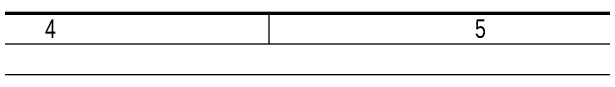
# Model space of a CAD drawing. Header units: millimetres. Extents: x -1 to 595, y 0 to 420.
# Drawn here: x 262.1 to 358.5, y -0.1 to 10.2 of the extents above; entities that cross this region are included whole.
import ezdxf

# ---------------------------------------------------------------- set-up
doc = ezdxf.new("R2010")
doc.units = ezdxf.units.MM
doc.header["$LTSCALE"] = 32.67
doc.layers.get('0').update_dxf_attribs({"linetype": 'CONTINUOUS'})
doc.styles.get("Standard").update_dxf_attribs({"font": 'txt', "width": 0.8})

msp = doc.modelspace()

# ---------------------------------------------------------------- linework, layer by layer
at = {"color": 7, "linetype": 'CONTINUOUS'}
for points, const_width in [([(24, 10), (584, 10)], 0.499), ([(304, 5), (304, 10)], 0.199), ([(5, 5), (589, 5)], 0.199), ([(0, 0), (594, 0)], 0.199)]:
    msp.add_lwpolyline(points, dxfattribs=dict(at, const_width=const_width))

# ---------------------------------------------------------------- texts
at = {"color": 7, "linetype": 'CONTINUOUS', "char_height": 3, "width": 2.4, "attachment_point": 1, "line_spacing_factor": 0.9}
for s, insert in [('4', (267.5, 9)), ('5', (337.5714, 9))]:
    msp.add_mtext(s, dxfattribs=dict(at, insert=insert))

doc.saveas('drawing.dxf')
